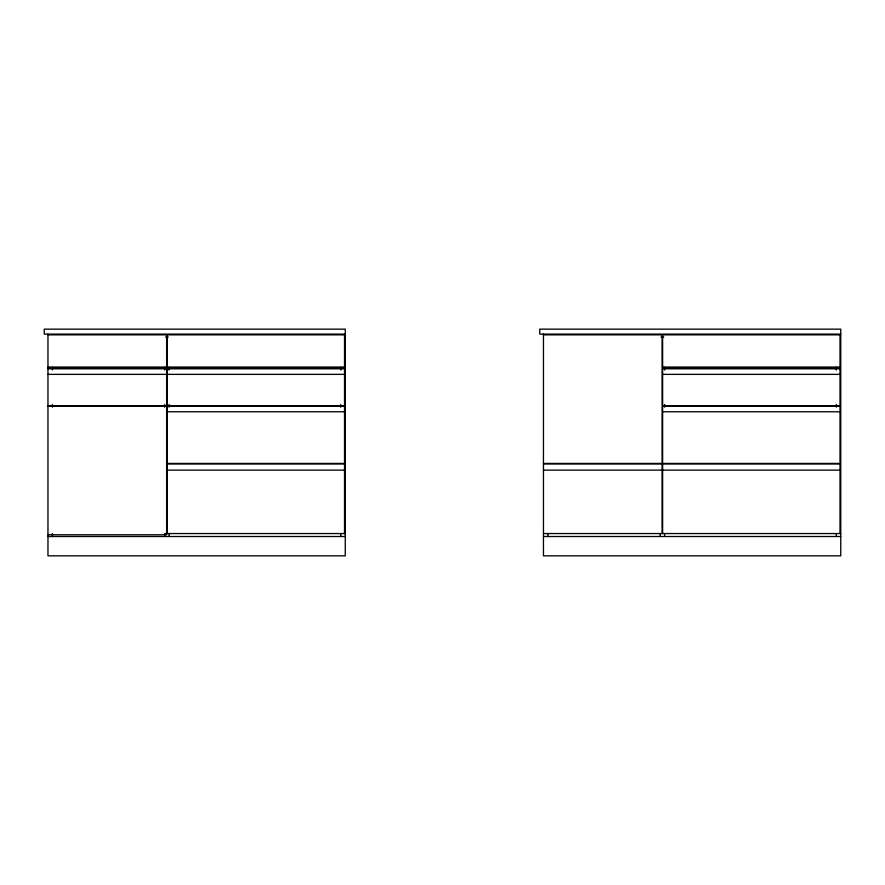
<?xml version="1.0" encoding="UTF-8"?>
<svg xmlns="http://www.w3.org/2000/svg" width="885" height="885" viewBox="0 0 885 885"><rect width="100%" height="100%" fill="white"/><g stroke="black" fill="none" stroke-linecap="round" stroke-linejoin="round"><path stroke-width="1.33" d="M345.261 334.11L44.25 334.11L44.25 329.154L345.261 329.154L345.261 555.846L47.967 555.846L47.967 334.11M840.75 334.11L539.739 334.11L539.739 329.154L840.75 329.154L840.75 555.846L543.456 555.846L543.456 334.11M47.967 334.851L166.634 334.851L166.634 368.304L47.967 368.304M543.456 334.851L662.124 334.851L662.124 463.43L543.456 463.43M165.506 337.085L168.272 337.085M660.995 337.085L663.761 337.085M47.967 367.065L166.634 367.065M167.132 367.065L344.519 367.065M662.622 367.065L840.009 367.065M47.967 368.791L166.634 368.791L166.634 405.706L47.967 405.706M47.967 374.366L166.634 374.366M167.132 374.366L344.519 374.366M662.622 374.366L840.009 374.366M47.967 406.204L166.634 406.204L166.634 534.783L47.967 534.783M167.132 411.779L344.519 411.779M662.622 411.779L840.009 411.779M543.456 463.928L662.124 463.928L662.124 533.544M167.132 470.123L344.519 470.123M543.456 470.123L662.124 470.123M662.622 470.123L840.009 470.123M165.772 533.544L345.261 533.544M543.456 533.544L840.75 533.544M47.967 536.52L345.261 536.52M543.456 536.52L840.75 536.52M840.009 533.544L840.009 463.928L662.622 463.928L662.622 533.544M836.292 367.308L836.292 370.052M836.292 404.401L836.292 407.155M836.292 533.544L836.292 536.52M664.602 367.308L664.602 370.052M664.602 404.401L664.602 407.155M664.602 533.544L664.602 536.52M660.144 533.544L660.144 536.52M547.915 533.544L547.915 536.52M344.519 533.544L344.519 463.928L167.132 463.928L167.132 533.544M340.802 367.308L340.802 370.052M340.802 404.401L340.802 407.155M340.802 533.544L340.802 536.52M169.112 367.308L169.112 370.052M169.112 404.401L169.112 407.155M169.112 533.544L169.112 536.52M164.654 367.308L164.654 370.052M164.654 404.401L164.654 407.155M164.654 533.544L164.654 536.52M52.425 367.308L52.425 370.052M52.425 404.401L52.425 407.155M52.425 533.544L52.425 536.52M344.519 334.851L167.132 334.851L167.132 368.304L344.519 368.304L344.519 334.851M840.009 334.851L662.622 334.851L662.622 368.304L840.009 368.304L840.009 334.851M344.519 368.791L167.132 368.791L167.132 405.706L344.519 405.706L344.519 368.791M840.009 368.791L662.622 368.791L662.622 405.706L840.009 405.706L840.009 368.791M344.519 406.204L167.132 406.204L167.132 463.43L344.519 463.43L344.519 406.204M840.009 406.204L662.622 406.204L662.622 463.43L840.009 463.43L840.009 406.204"/></g></svg>
